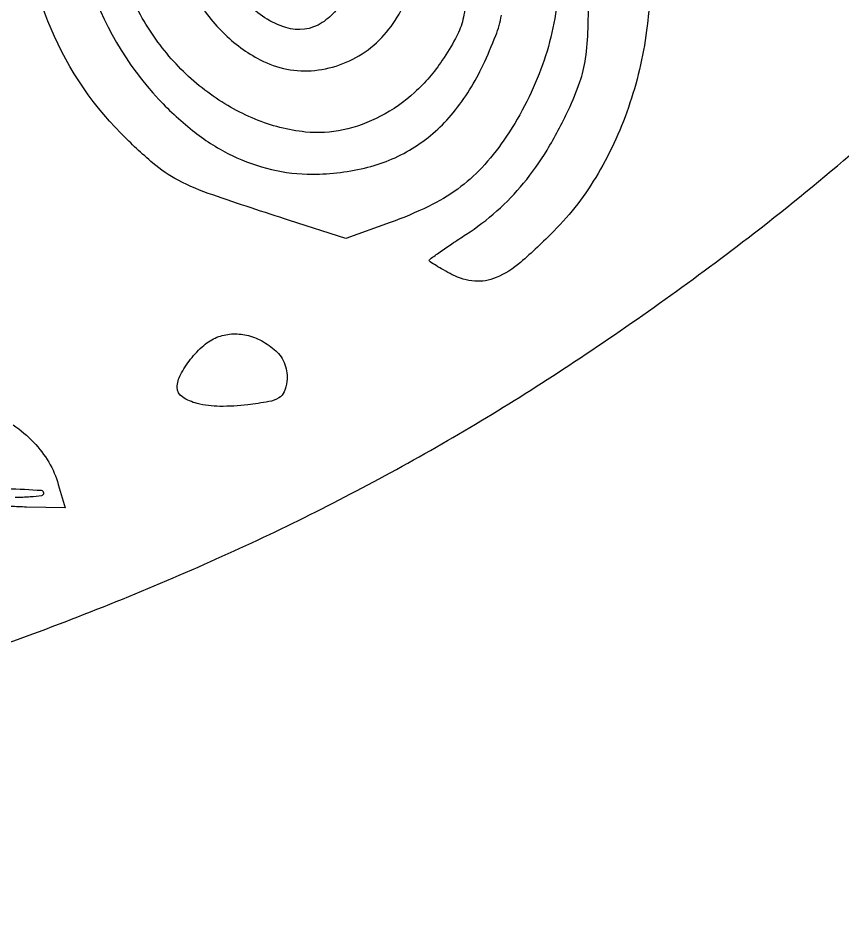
# Model space of a CAD drawing. Extents: x 123 to 893, y 112 to 937.
# Drawn here: x 639.5 to 750.7, y 112 to 232.1 of the extents above; entities that cross this region are included whole.
import ezdxf

# ---------------------------------------------------------------- set-up
doc = ezdxf.new("R2010")
doc.units = 0

msp = doc.modelspace()

# ---------------------------------------------------------------- linework, layer by layer
for points in [[(505, 723), (505.013655, 624.25, 0.000571), (505.06234, 586.230152, 0.000921), (505.200423, 553.846875, 0.000132), (505.38367, 525.076146, 0.063888), (505.630286, 523.25, 0.077982), (506.147819, 522.083228, 0.144438), (506.926697, 521.412716, 0.088454), (508.224277, 521.08494, 0.017747), (510.616631, 521, 0.016086), (512.298042, 521.054108, 0.026141), (513.716903, 521.220312, 0.024109), (514.785852, 521.456084, 0.332777), (515.015378, 521.75, 0.004505), (515.022414, 522.362296, 0.000001), (515.095159, 551.728108, 0.000021), (515.174312, 584.257832, 0.000013), (515.265378, 622.749944), (515.5, 722.999887)], [(712.321207, 235.195721, -0.069646), (710.05654, 225.148085, -0.060544), (705.05331, 215.577483, -0.036697), (702.073454, 211.862259, -0.048733), (698.830311, 208.9945, -0.044772), (694.877425, 206.640192, -0.025076), (689.715113, 204.472516), (683.760516, 202.316409), (676.130258, 204.767389, -0.004669), (665.783292, 208.197927, -0.0369), (661.140553, 210.178645, -0.058164), (657.713972, 212.488904, -0.020894), (653.406017, 216.511772, -0.100331), (643.537472, 231.645902, -0.094774), (640.07842, 249.743576, -0.095625)], [(724.524226, 241.5, -0.053659), (724.4005, 231.024546, -0.050713), (722.066654, 220.605648, -0.051841), (717.758572, 211.094172, -0.062351), (711.794283, 203.304011, -0.020543), (707.287005, 199.090252, -0.076761), (704.00474, 197.044066, -0.122443), (701.123969, 196.577519, -0.098854), (698.102692, 197.446896, -0.007276), (696.913453, 198.083977, -0.011385), (695.911416, 198.669909, -0.005644), (695.092699, 199.186838, -0.254364), (695, 199.357266, -0.240864), (695.094701, 199.542447, -0.00201), (696.452203, 200.514307, -0.006512), (698.048541, 201.616496, -0.004078), (699.943671, 202.86656, 0.037786), (704.1142, 206.040232, 0.039079), (707.709127, 209.77252, 0.036506), (710.875959, 214.250359, 0.026122), (713.766, 219.664106, 0.024872), (715.309637, 223.436772, 0.048665), (716.085194, 226.586947, 0.030938), (716.419755, 230.643661, 0.005107), (716.5, 238.5, 0.011934)], [(648.972411, 237.49878, 0.112982), (658.53458, 221.066486, 0.039422), (663.363482, 216.657538, 0.052152), (668.415162, 213.511769, 0.055956), (673.7018, 211.636024, 0.057352), (679.228463, 211, 0.062164), (686.711148, 211.933923, 0.080362), (693.052586, 214.680453, 0.080066), (698.221572, 219.295949, 0.061183), (702.254197, 225.729511, 0.015554), (703.966374, 229.706039, 0.051603), (704.731549, 232.44567, 0.046769)], [(663.219577, 235.258416, 0.065897), (667.18758, 230.094806, 0.075495), (672.20034, 226.414681, 0.14711), (679.549945, 224.997757, 0.135538), (686.732318, 227.792674, 0.13269), (691.566869, 233.940061, 0.138737)], [(699.88008, 234.121418, -0.052436), (699.456909, 231.569799, -0.058403), (698.537554, 229.306221, -0.02167), (696.75, 226.363014, -0.060805), (693.021533, 222.030463, -0.064035), (688.420338, 218.808823, -0.067134), (683.36446, 216.969693, -0.07983), (678.299742, 216.688355, -0.072327), (671.517624, 218.407353, -0.061996), (665.107593, 222.047504, -0.059734), (659.574581, 227.302465, -0.057915), (655.373814, 233.768518, -0.022076)], [(682.411356, 233.071534, -0.069784), (680.548963, 231.440125, -0.226894), (675.625124, 230.777322, -0.127742), (670.427768, 234.083314, -0.096965)], [(485, 127.261282, 0.015549), (504.32406, 126.584534, 0.009533), (527.11615, 126.929968, 0.009479), (548.99078, 128.094316, 0.023177), (565, 130.00002, -0.001999), (567.433888, 130.394869, -0.001359), (570.20625, 130.825538, -0.00137), (572.88412, 131.226572, -0.002753), (575, 131.525625, 0.020781), (587.752558, 133.799547, 0.008067), (605.197728, 137.960572, 0.00817), (622.99371, 142.821028, 0.015274), (637.19574, 147.425274, 0.01785), (664.665664, 158.3891, 0.021005), (689.797353, 170.760851, 0.020978), (713.830052, 185.212684, 0.017717), (738, 202.423543, 0.028598), (764.785966, 225.511951, 0.022405)], [(638.875011, 177.190906, -0.052376), (641.624576, 174.845276, -0.056315), (643.668648, 172.141548, -0.06397), (644.954076, 169.160128), (645.860389, 166), (640.680194, 166.09968, -0.013294), (638.513559, 166.199037, -0.012122)], [(639.146343, 167.437356, 0.020774), (641.164062, 167.507936, 0.016123), (642.728007, 167.67869, 0.373495), (643, 167.992015, 0.397996), (642.682376, 168.327838, 0.002402), (638.079687, 168.562238, 0.007757)]]:
    msp.add_lwpolyline(points, format="xyb")
msp.add_lwpolyline([(674.297333, 187.183896, -0.069636), (674.997984, 186.369985, -0.055923), (675.511459, 185.333547, -0.054903), (675.790018, 184.188078, -0.061286), (675.797333, 183.052176, -0.07125), (675.426655, 181.648816, -0.159712), (674.71048, 180.827709, -0.090636), (673.354629, 180.323507, -0.013944), (670.5, 179.899777, -0.03178), (666.728385, 179.688593, -0.058866), (663.689253, 180.07109, -0.087262), (661.691708, 180.955668, -0.249979), (661, 182.252743, -0.123174), (661.42497, 183.951652, -0.045251), (662.791698, 186.034694, -0.045142), (664.578944, 187.910112, -0.085061), (666.356999, 188.999099, -0.077935), (668.316311, 189.446017, -0.073495), (670.360174, 189.286235, -0.068692), (672.38782, 188.518594, -0.055535)], format="xyb", close=True)

doc.saveas('drawing.dxf')
